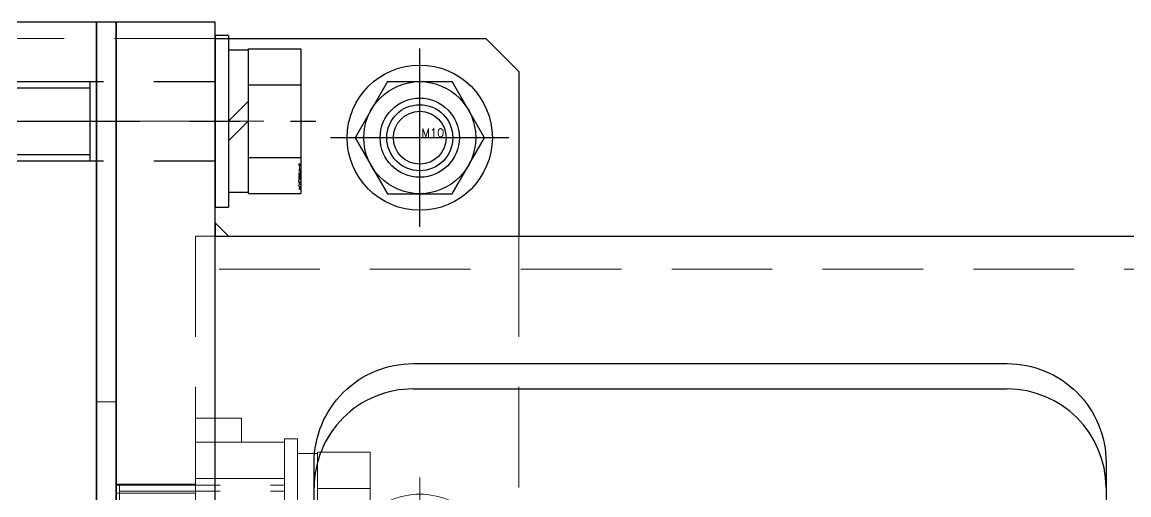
# Model space of a CAD drawing. Header units: millimetres. Extents: x 0 to 38884, y -3675 to 8056.
# Drawn here: x 13220 to 13387.7, y 2530.7 to 2602.3 of the extents above; entities that cross this region are included whole.
import ezdxf

# ---------------------------------------------------------------- set-up
doc = ezdxf.new("R2010")
doc.units = ezdxf.units.MM
doc.header["$LTSCALE"] = 2.4
doc.linetypes.add('CENTER2', pattern=[28.575, 19.05, -3.175, 3.175, -3.175])
doc.linetypes.add('HIDDEN', pattern=[9.525, 6.35, -3.175])
doc.layers.add('04_HIDDEN', color=2, linetype='HIDDEN', lineweight=13)
doc.layers.add('05_CENTER', color=4, linetype='CENTER2', lineweight=13)
doc.layers.add('10_DRAFT', color=8, linetype='Continuous', lineweight=0, plot=False)
doc.styles.add('KSS_TXT', font='txt.shx', dxfattribs={"bigfont": 'extfont2.shx'})
doc.styles.add('KSS_TXT_L', font='txt.shx', dxfattribs={"height": 3, "bigfont": 'extfont2.shx'})

# ---------------------------------------------------------------- blocks, each defined once
blk = doc.blocks.new('10b_1')
at = {"color": 0, "linetype": 'CENTER2'}
for p, q in [((0, -13.51), (0, 13.51)), ((13.51, 0), (-13.51, 0))]:
    blk.add_line(p, q, dxfattribs=at)
at = {"color": 0}
for p, q in [((-4.9, 8.49), (-9.8, 0)), ((-4.9, 8.49), (4.9, 8.49)), ((9.8, 0), (4.9, 8.49)), ((-9.8, 0), (-4.9, -8.49)), ((4.9, -8.49), (9.8, 0)), ((-4.9, -8.49), (4.9, -8.49))]:
    blk.add_line(p, q, dxfattribs=at)
for radius in [11, 8.49, 5, 4]:
    blk.add_circle((0, 0), radius, dxfattribs=at)
at = {"layer": '10_DRAFT', "style": 'KSS_TXT'}
blk.add_text('M10', height=1.25, dxfattribs=at).set_placement((0.26, 0.12))
blk = doc.blocks.new('A$C757C1326_1')
at = {"color": 0}
blk.add_lwpolyline([(1300, 115), (1285, 115), (1285, -115), (1300, -115)], close=True, dxfattribs=at)
blk.add_lwpolyline([(1318, 112.5), (1359, 112.5), (1364, 107.5), (1364, 82.6)], dxfattribs=at)
blk.add_circle((1349, 97.5), 6, dxfattribs=at)
at = {"layer": '04_HIDDEN'}
blk.add_line((1318, 112.5), (1285, 112.5), dxfattribs=at)
blk.add_lwpolyline([(1364, 82.6), (1364, -82.6)], dxfattribs=at)
at = {"layer": '05_CENTER'}
for p, q in [((1349, 87.16), (1349, 107.84)), ((1307, 100), (1277.62, 100)), ((1359.34, 97.5), (1338.66, 97.5))]:
    blk.add_line(p, q, dxfattribs=at)
blk = doc.blocks.new('MUCFC207a_1')
at = {"color": 0}
for p, q in [((-45, 8), (45, 8)), ((45, 8), (45, 0)), ((-55, 0), (55, 0)), ((51.39, 0), (51.39, -13.5)), ((55, 0), (55, -7)), ((55, -7), (51.39, -7)), ((16.79, -13.5), (51.39, -13.5))]:
    blk.add_line(p, q, dxfattribs=at)
at = {"layer": '04_HIDDEN', "color": 0}
blk.add_line((45.89, 0), (45.89, -13.5), dxfattribs=at)
blk = doc.blocks.new('A$C4DE534E5_2')
at = {"color": 0, "linetype": 'CENTER2'}
blk.add_line((0, -27.01), (0, 15.35), dxfattribs=at)
at = {"color": 0}
for p, q in [((-10.97, 13), (10.97, 13)), ((-10.97, 5), (-10.97, 13)), ((-5.48, 5), (-5.48, 13)), ((5.48, 5), (5.48, 13)), ((10.97, 5), (10.97, 13)), ((-10.97, 5), (10.97, 5)), ((-10.75, 5), (-10.75, 2)), ((0, 2), (-3, 5)), ((0, 5), (3, 2)), ((10.75, 2), (10.75, 5)), ((-13, 2), (13, 2)), ((-13, 2), (-13, 0)), ((13, 0), (13, 2)), ((-13, 0), (13, 0))]:
    blk.add_line(p, q, dxfattribs=at)
at = {"color": 0, "linetype": 'HIDDEN'}
for p, q in [((-6, -25), (-6, 0)), ((-5.05, -25), (-5.05, 0)), ((5.05, -25), (5.05, 0)), ((6, -25), (6, 0)), ((-6, -25), (6, -25))]:
    blk.add_line(p, q, dxfattribs=at)
at = {"layer": '10_DRAFT', "style": 'KSS_TXT_L'}
blk.add_text('BT-M12x30L,SW,PW', height=0.3, dxfattribs=at).set_placement((6.19, 12.66))
blk = doc.blocks.new('A$C038C65EF_1')
at = {"color": 0}
for p, q in [((-45, -59.45), (-135, -59.45)), ((-15, -82.6), (-165, -82.6))]:
    blk.add_line(p, q, dxfattribs=at)
blk.add_lwpolyline([(-15, -115), (0, -115), (0, 115), (-15, 115)], close=True, dxfattribs=at)
blk.add_lwpolyline([(-135, 63.28), (-45, 63.28, -0.414214), (-30, 48.28), (-30, -48.28, -0.414214), (-45, -63.28), (-135, -63.28, -0.414214), (-150, -48.28), (-150, 48.28, -0.414214)], format="xyb", close=True, dxfattribs=at)
at = {"color": 3}
blk.add_lwpolyline([(-15, -82.6), (-17, -82.6), (-17, -82.6), (-15, -84.6)], close=True, dxfattribs=at)
at = {"color": 0}
for centre, start, end in [((-135, -44.45), 180, 270), ((-45, -44.45), 270, 0)]:
    blk.add_arc(centre, 15, start, end, dxfattribs=at)
at = {"layer": '04_HIDDEN'}
for p, q in [((-12, -82.6), (-12, 82.6)), ((-12, -43.64), (0, -43.64)), ((-12, -44.89), (0, -44.89)), ((-168, -77.6), (-12, -77.6)), ((-15, -82.6), (-12, -82.6))]:
    blk.add_line(p, q, dxfattribs=at)
at = {"layer": '04_HIDDEN', "color": 9}
blk.add_line((-12, -45), (0, -45), dxfattribs=at)
at = {"layer": '05_CENTER'}
blk.add_line((-22.37, -100), (7.26, -100), dxfattribs=at)
blk = doc.blocks.new('A$C1EEF0FFA_1')
at = {"color": 0, "linetype": 'CENTER2'}
blk.add_line((0, -57.16), (0, 15.24), dxfattribs=at)
at = {"color": 0}
for p, q in [((-10.97, 13), (10.97, 13)), ((-10.97, 5), (-10.97, 13)), ((-5.48, 5), (-5.48, 13)), ((5.48, 5), (5.48, 13)), ((10.97, 5), (10.97, 13)), ((-10.97, 5), (10.97, 5)), ((-10.75, 5), (-10.75, 2)), ((0, 2), (-3, 5)), ((0, 5), (3, 2)), ((10.75, 2), (10.75, 5)), ((-13, 2), (13, 2)), ((-13, 2), (-13, 0)), ((13, 0), (13, 2)), ((-13, 0), (13, 0))]:
    blk.add_line(p, q, dxfattribs=at)
at = {"color": 0, "linetype": 'HIDDEN'}
for p, q in [((-6, -55), (-6, 0)), ((6, -55), (6, 0)), ((-6, -19), (6, -19)), ((-5.05, -55), (-5.05, -19)), ((5.05, -55), (5.05, -19)), ((-6, -55), (6, -55))]:
    blk.add_line(p, q, dxfattribs=at)
at = {"layer": '10_DRAFT', "style": 'KSS_TXT_L'}
blk.add_text('BT-M12x60L,SW,PW', height=0.3, dxfattribs=at).set_placement((6.42, 12.66))
blk = doc.blocks.new('A$C33B27836_1')
at = {"color": 3}
blk.add_lwpolyline([(0, 115), (3, 115), (3, -115), (0, -115)], close=True, dxfattribs=at)
at = {"layer": '04_HIDDEN', "color": 3}
blk.add_line((0, 57.5), (3, 57.5), dxfattribs=at)
at = {"layer": '05_CENTER'}
blk.add_line((-7.07, 100), (9.94, 100), dxfattribs=at)
blk = doc.blocks.new('A$C52611A06_1')
at = {"xscale": -1}
blk.add_blockref('A$C33B27836_1', (3, 0), dxfattribs=at)
for name, p, rotation in [('A$C038C65EF_1', (3, 0), 180), ('A$C1EEF0FFA_1', (18, 100), 270)]:
    blk.add_blockref(name, p, dxfattribs=dict(rotation=rotation))
at = {"layer": '04_HIDDEN', "color": 4, "rotation": 90}
blk.add_blockref('MUCFC207a_1', (15, 0), dxfattribs=at)
at = {"layer": '04_HIDDEN', "rotation": 270}
blk.add_blockref('A$C4DE534E5_2', (28.5, 38.89), dxfattribs=at)

msp = doc.modelspace()

# ---------------------------------------------------------------- block references
for name, p in [('A$C757C1326_1', (11931.2958, 2487.2711)), ('A$C52611A06_1', (13231.2958, 2487.2711)), ('10b_1', (13280.2958, 2584.7711))]:
    msp.add_blockref(name, p)
at = {"layer": '04_HIDDEN'}
msp.add_blockref('10b_1', (13280.2958, 2519.7711), dxfattribs=at)

doc.saveas('drawing.dxf')
